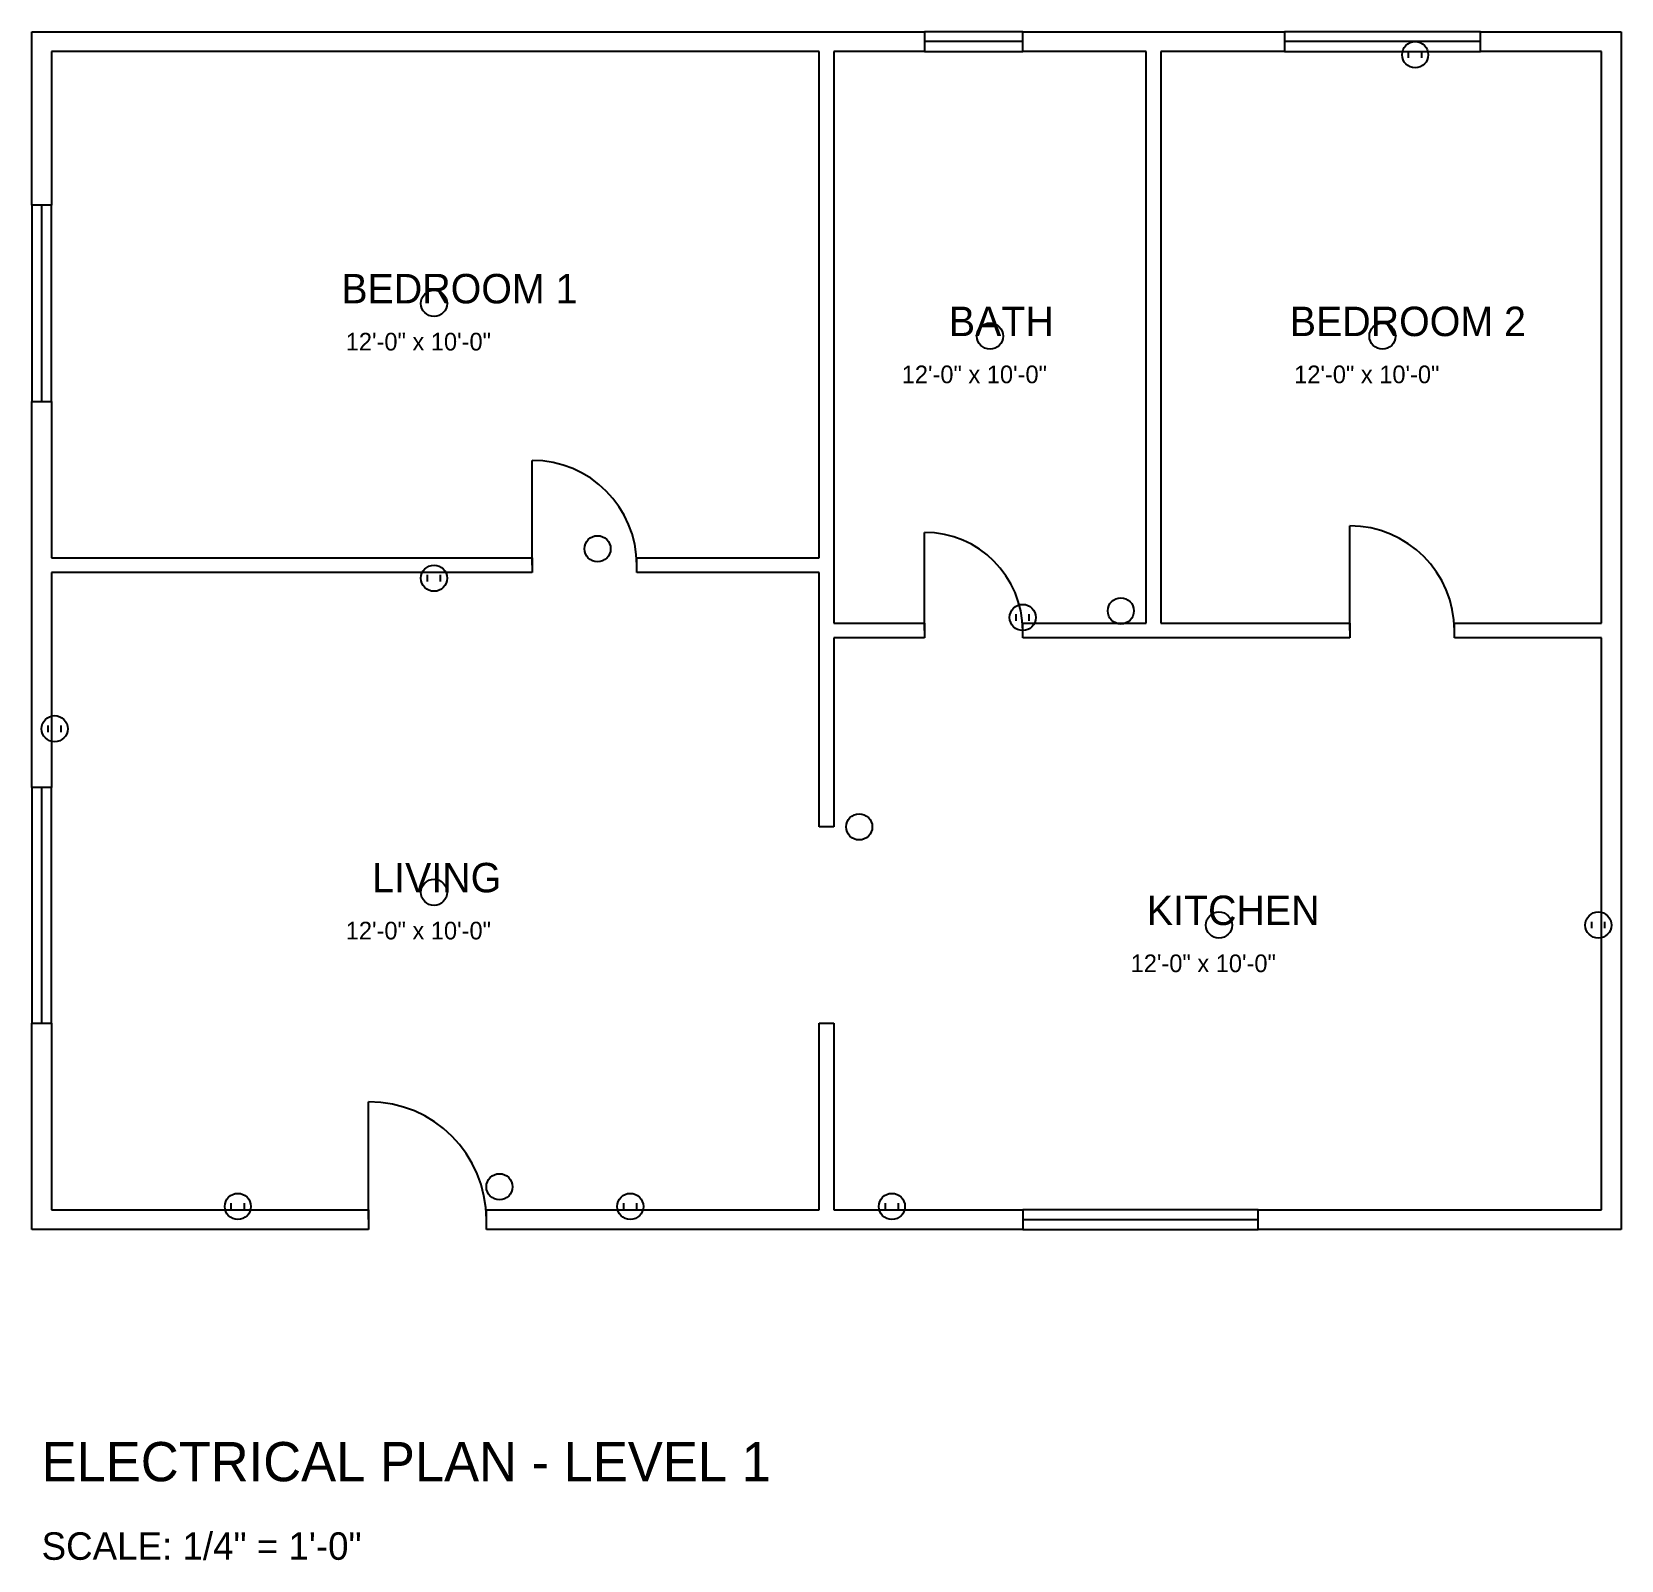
# Model space of a CAD drawing. Header units: inches. Extents: x -3 to 483, y -104 to 363.
import ezdxf

# ---------------------------------------------------------------- set-up
doc = ezdxf.new("R2010")
doc.units = ezdxf.units.IN

# ---------------------------------------------------------------- blocks, each defined once
blk = doc.blocks.new('DOOR')
blk.add_line((0, 0), (0, 1))
blk.add_arc((0, 0), 1, 0, 90)
blk = doc.blocks.new('WINDOW')
blk.add_line((0, 0), (1, 0))
blk.add_lwpolyline([(0, -0.5), (1, -0.5), (1, 0.5), (0, 0.5)], close=True)
blk = doc.blocks.new('RECEP')
for p, q in [((-2, -1), (-2, 1)), ((2, -1), (2, 1))]:
    blk.add_line(p, q)
blk.add_circle((0, 0), 4)
blk = doc.blocks.new('SWITCH')
blk.add_circle((0, 0), 4)
blk = doc.blocks.new('LIGHT')
blk.add_circle((0, 0), 4)

msp = doc.modelspace()

# ---------------------------------------------------------------- linework, layer by layer
at = {"layer": 'A-WALL'}
for p, q in [((-3, 360), (-3, 363)), ((-3, 363), (3, 363)), ((-3, 357), (-3, 360)), ((3, 363), (270, 363)), ((270, 363), (270, 357)), ((300, 357), (300, 363)), ((300, 363), (380, 363)), ((380, 363), (380, 357)), ((440, 357), (440, 363)), ((440, 363), (477, 363)), ((477, 363), (480, 363)), ((480, 363), (483, 363)), ((483, 363), (483, 357)), ((-3, 310), (-3, 357)), ((237.75, 357), (3, 357)), ((3, 357), (3, 310)), ((237.75, 202.25), (237.75, 357)), ((270, 357), (242.25, 357)), ((242.25, 357), (242.25, 202.25)), ((337.75, 357), (300, 357)), ((337.75, 182.25), (337.75, 357)), ((380, 357), (342.25, 357)), ((342.25, 357), (342.25, 182.25)), ((477, 357), (440, 357)), ((477, 182.25), (477, 357)), ((483, 357), (483, 3)), ((3, 310), (-3, 310)), ((-3, 250), (3, 250)), ((-3, 132), (-3, 250)), ((3, 250), (3, 202.25)), ((3, 202.25), (150, 202.25)), ((150, 202.25), (150, 197.75)), ((182, 197.75), (182, 202.25)), ((182, 202.25), (237.75, 202.25)), ((242.25, 202.25), (242.25, 197.75)), ((150, 197.75), (3, 197.75)), ((3, 197.75), (3, 132)), ((237.75, 197.75), (182, 197.75)), ((237.75, 182.25), (237.75, 197.75)), ((242.25, 197.75), (242.25, 182.25)), ((237.75, 177.75), (237.75, 182.25)), ((242.25, 182.25), (270, 182.25)), ((270, 182.25), (270, 177.75)), ((300, 177.75), (300, 182.25)), ((300, 182.25), (337.75, 182.25)), ((342.25, 182.25), (400, 182.25)), ((400, 182.25), (400, 177.75)), ((432, 177.75), (432, 182.25)), ((432, 182.25), (477, 182.25)), ((237.75, 120), (237.75, 177.75)), ((270, 177.75), (242.25, 177.75)), ((242.25, 177.75), (242.25, 120)), ((337.75, 177.75), (300, 177.75)), ((342.25, 177.75), (337.75, 177.75)), ((400, 177.75), (342.25, 177.75)), ((477, 177.75), (432, 177.75)), ((477, 3), (477, 177.75)), ((3, 132), (-3, 132)), ((242.25, 120), (237.75, 120)), ((-3, 3), (-3, 60)), ((-3, 60), (3, 60)), ((3, 60), (3, 3)), ((237.75, 3), (237.75, 60)), ((237.75, 60), (242.25, 60)), ((242.25, 60), (242.25, 3)), ((-3, -3), (-3, 3)), ((3, 3), (100, 3)), ((100, 3), (100, -3)), ((136, -3), (136, 3)), ((136, 3), (237.75, 3)), ((242.25, 3), (300, 3)), ((300, 3), (300, -3)), ((372, -3), (372, 3)), ((372, 3), (477, 3)), ((483, 3), (483, 0)), ((483, 0), (483, -3)), ((0, -3), (-3, -3)), ((3, -3), (0, -3)), ((100, -3), (3, -3)), ((300, -3), (136, -3)), ((477, -3), (372, -3)), ((483, -3), (477, -3))]:
    msp.add_line(p, q, dxfattribs=at)

# ---------------------------------------------------------------- block references
at = {"layer": 'A-DOOR'}
for p, xscale, yscale in [((150, 200), 32, 32), ((270, 180), 30, 30), ((400, 180), 32, 32), ((100, 0), 36, 36)]:
    msp.add_blockref('DOOR', p, dxfattribs=dict(at, xscale=xscale, yscale=yscale))
at = {"layer": 'A-GLAZ', "yscale": 6}
for p, xscale, rotation in [((300, 360), 30, 180), ((440, 360), 60, 180), ((0, 310), 60, -90), ((0, 132), 72, -90)]:
    msp.add_blockref('WINDOW', p, dxfattribs=dict(at, xscale=xscale, rotation=rotation))
at = {"layer": 'A-GLAZ', "xscale": 72, "yscale": 6}
msp.add_blockref('WINDOW', (300, 0), dxfattribs=at)
at = {"layer": 'E-LITE'}
for name, p in [('LIGHT', (120, 280)), ('LIGHT', (290, 270)), ('LIGHT', (410, 270)), ('SWITCH', (170, 205)), ('SWITCH', (330, 186)), ('SWITCH', (250, 120)), ('LIGHT', (120, 100)), ('LIGHT', (360, 90)), ('SWITCH', (140, 10))]:
    msp.add_blockref(name, p, dxfattribs=at)
at = {"layer": 'E-POWR'}
for p in [(420, 356), (120, 196), (300, 184), (4, 150), (476, 90), (60, 4), (180, 4), (260, 4)]:
    msp.add_blockref('RECEP', p, dxfattribs=at)

# ---------------------------------------------------------------- texts
at = {"layer": 'A-AREA-IDEN'}
for s, height, p in [('BEDROOM 1', 9, (91.65, 280)), ('BATH', 9, (277.4, 270)), ('BEDROOM 2', 9, (381.65, 270)), ('12\'-0" x 10\'-0"', 5.4, (93, 265.6)), ('12\'-0" x 10\'-0"', 5.4, (263, 255.6)), ('12\'-0" x 10\'-0"', 5.4, (383, 255.6)), ('LIVING', 9, (101.1, 100)), ('KITCHEN', 9, (337.95, 90)), ('12\'-0" x 10\'-0"', 5.4, (93, 85.6)), ('12\'-0" x 10\'-0"', 5.4, (333, 75.6))]:
    msp.add_text(s, height=height, dxfattribs=at).set_placement(p)
at = {"layer": 'TITLE'}
for s, height, p in [('ELECTRICAL PLAN - LEVEL 1', 12, (0, -80)), ('SCALE: 1/4" = 1\'-0"', 8.4, (0, -104))]:
    msp.add_text(s, height=height, dxfattribs=at).set_placement(p)

doc.saveas('drawing.dxf')
